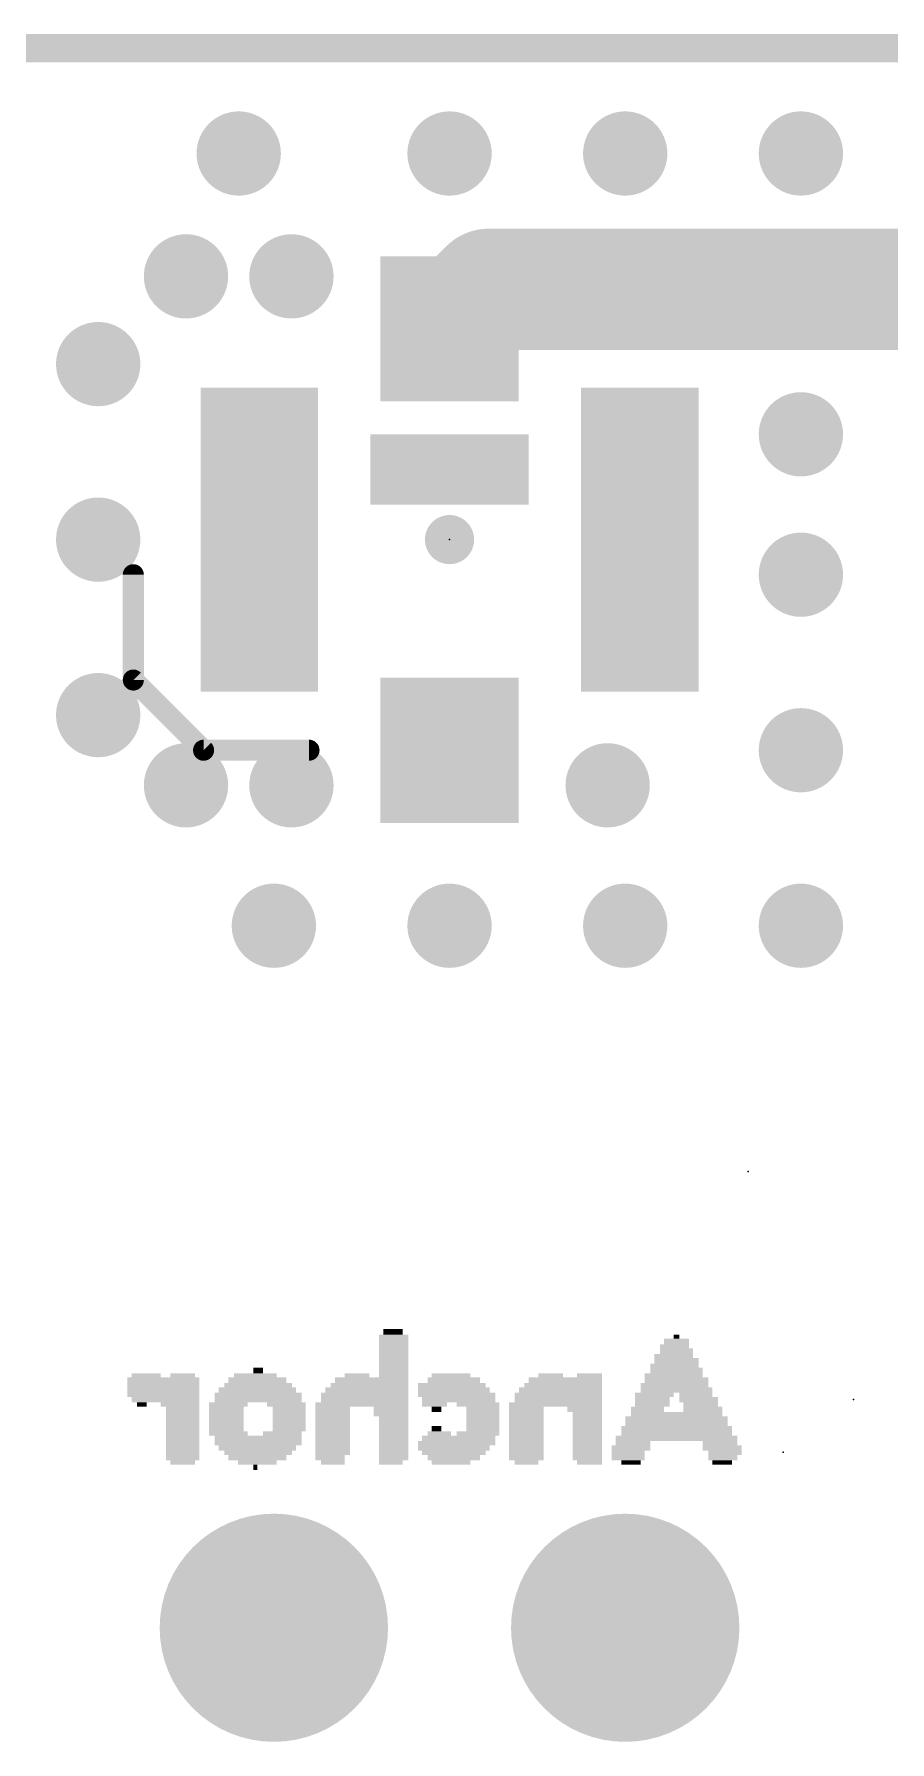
# Model space of a CAD drawing. Extents: x -17 to 166, y -13 to 51.
# Drawn here: x 31.29 to 37.47, y 23.3 to 35.66 of the extents above; entities that cross this region are included whole.
import ezdxf

# ---------------------------------------------------------------- set-up
doc = ezdxf.new("R2010")
doc.units = 0
for name, color, linetype in [('1', 12, 'CONTINUOUS'), ('16', 132, 'CONTINUOUS'), ('18', 110, 'CONTINUOUS'), ('20', 31, 'CONTINUOUS'), ('21', 41, 'CONTINUOUS'), ('22', 40, 'CONTINUOUS'), ('23', 53, 'CONTINUOUS'), ('24', 53, 'CONTINUOUS')]:
    doc.layers.add(name, color=color, linetype=linetype)

# ---------------------------------------------------------------- blocks, each defined once
blk = doc.blocks.new('RECT')
blk.add_solid([(-0.5, -0.5), (0.5, -0.5), (-0.5, 0.5), (0.5, 0.5)])
blk = doc.blocks.new('ROUNDV')
at = {"const_width": 0.5}
blk.add_lwpolyline([(0, -0.25, 1), (0, 0.25, 1), (0, -0.25)], format="xyb", dxfattribs=at)

msp = doc.modelspace()

# ---------------------------------------------------------------- linework, layer by layer
at = {"layer": '1'}
for points, const_width in [([(25.4, 35.56), (48.26, 35.56)], 0.2032), ([(34.29, 33.529), (34.576, 33.815)], 0.8788), ([(38.387, 33.815), (34.576, 33.815)], 0.8788)]:
    msp.add_lwpolyline(points, dxfattribs=dict(at, const_width=const_width))
at = {"layer": '1', "const_width": 0.4394}
for points in [[(34.576, 34.0347, 1), (34.576, 33.5953)], [(34.7314, 33.6596, 1), (34.4206, 33.9704)], [(34.1346, 33.6844, 1), (34.4454, 33.3736)]]:
    msp.add_lwpolyline(points, format="xyb", dxfattribs=at)
at = {"layer": '16', "const_width": 0.2032}
msp.add_lwpolyline([(25.4, 35.56), (48.26, 35.56)], dxfattribs=at)
at = {"layer": '20', "const_width": 0.2032}
msp.add_lwpolyline([(0, 35.56), (60.96, 35.56)], dxfattribs=at)
at = {"layer": '21'}
for points, const_width in [([(34.29, 31.9151, 1), (34.29, 32.0929, 1), (34.29, 31.9151)], 0.1778), ([(32.0421, 31.75, 1), (31.9659, 31.75)], 0.0762), ([(31.9659, 30.988, 1), (32.0421, 30.988)], 0.0762), ([(32.0309, 31.0149, 1), (31.9771, 30.9611)], 0.0762), ([(32.512, 30.5181, 1), (32.512, 30.4419)], 0.0762), ([(32.4851, 30.4531, 1), (32.5389, 30.5069)], 0.0762), ([(33.274, 30.4419, 1), (33.274, 30.5181)], 0.0762)]:
    msp.add_lwpolyline(points, format="xyb", dxfattribs=dict(at, const_width=const_width))
at = {"layer": '21', "const_width": 0.1524}
for points in [[(32.004, 30.988), (32.004, 31.75)], [(32.512, 30.48), (32.004, 30.988)], [(33.274, 30.48), (32.512, 30.48)]]:
    msp.add_lwpolyline(points, dxfattribs=at)
at = {"layer": '23'}
for p in [(34.29, 32.004), (36.449, 27.432), (36.703, 25.4)]:
    msp.add_point(p, dxfattribs=at)
at = {"layer": '24'}
msp.add_point((37.211, 25.781), dxfattribs=at)

# ---------------------------------------------------------------- block references
at = {"layer": '1', "xscale": 1.05, "rotation": 90}
for p in [(34.29, 33.529), (34.29, 30.479)]:
    msp.add_blockref('RECT', p, dxfattribs=at)
at = {"layer": '1', "xscale": 2.2, "yscale": 0.85, "rotation": 90}
for p in [(32.915, 32.004), (35.665, 32.004)]:
    msp.add_blockref('RECT', p, dxfattribs=at)
at = {"layer": '18'}
for p, xscale, yscale in [((32.766, 34.798), 0.6096, 0.6096), ((32.766, 34.798), 0.6096, 0.6096), ((34.29, 34.798), 0.6096, 0.6096), ((34.29, 34.798), 0.6096, 0.6096), ((35.56, 34.798), 0.6096, 0.6096), ((35.56, 34.798), 0.6096, 0.6096), ((36.83, 34.798), 0.6096, 0.6096), ((36.83, 34.798), 0.6096, 0.6096), ((32.385, 33.909), 0.6096, 0.6096), ((32.385, 33.909), 0.6096, 0.6096), ((33.147, 33.909), 0.6096, 0.6096), ((33.147, 33.909), 0.6096, 0.6096), ((31.75, 33.274), 0.6096, 0.6096), ((31.75, 33.274), 0.6096, 0.6096), ((36.83, 32.766), 0.6096, 0.6096), ((36.83, 32.766), 0.6096, 0.6096), ((31.75, 32.004), 0.6096, 0.6096), ((31.75, 32.004), 0.6096, 0.6096), ((36.83, 31.75), 0.6096, 0.6096), ((36.83, 31.75), 0.6096, 0.6096), ((31.75, 30.734), 0.6096, 0.6096), ((31.75, 30.734), 0.6096, 0.6096), ((36.83, 30.48), 0.6096, 0.6096), ((36.83, 30.48), 0.6096, 0.6096), ((32.385, 30.226), 0.6096, 0.6096), ((32.385, 30.226), 0.6096, 0.6096), ((33.147, 30.226), 0.6096, 0.6096), ((33.147, 30.226), 0.6096, 0.6096), ((35.433, 30.226), 0.6096, 0.6096), ((35.433, 30.226), 0.6096, 0.6096), ((33.02, 29.21), 0.6096, 0.6096), ((33.02, 29.21), 0.6096, 0.6096), ((34.29, 29.21), 0.6096, 0.6096), ((34.29, 29.21), 0.6096, 0.6096), ((35.56, 29.21), 0.6096, 0.6096), ((35.56, 29.21), 0.6096, 0.6096), ((36.83, 29.21), 0.6096, 0.6096), ((36.83, 29.21), 0.6096, 0.6096), ((33.02, 24.13), 1.651, 1.651), ((33.02, 24.13), 1.651, 1.651), ((35.56, 24.13), 1.651, 1.651), ((35.56, 24.13), 1.651, 1.651)]:
    msp.add_blockref('ROUNDV', p, dxfattribs=dict(at, xscale=xscale, yscale=yscale))
at = {"layer": '21', "xscale": 0.508, "yscale": 1.143, "rotation": 90}
msp.add_blockref('RECT', (34.29, 32.512), dxfattribs=at)
at = {"layer": '22', "rotation": 180}
for p, xscale, yscale in [((33.886, 26.236), 0.21, 0.03), ((33.886, 26.201), 0.21, 0.04), ((33.881, 26.271), 0.14, 0.04), ((35.931, 26.201), 0.18, 0.04), ((35.931, 26.236), 0.04, 0.03), ((33.886, 26.166), 0.21, 0.03), ((33.886, 26.131), 0.21, 0.04), ((33.886, 26.096), 0.21, 0.03), ((33.886, 26.061), 0.21, 0.04), ((35.911, 26.096), 0.28, 0.03), ((35.931, 26.061), 0.32, 0.04), ((35.916, 26.166), 0.21, 0.03), ((35.931, 26.131), 0.24, 0.04), ((32.096, 25.956), 0.21, 0.03), ((32.361, 25.956), 0.18, 0.03), ((32.886, 25.956), 0.31, 0.03), ((32.906, 25.991), 0.07, 0.04), ((33.621, 25.956), 0.18, 0.03), ((33.886, 26.026), 0.21, 0.03), ((33.886, 25.991), 0.21, 0.04), ((33.886, 25.956), 0.21, 0.03), ((34.301, 25.956), 0.28, 0.03), ((35.021, 25.956), 0.18, 0.03), ((35.301, 25.956), 0.18, 0.03), ((35.911, 25.956), 0.42, 0.03), ((35.916, 26.026), 0.35, 0.03), ((35.931, 25.991), 0.38, 0.04), ((32.221, 25.921), 0.52, 0.04), ((32.221, 25.886), 0.52, 0.03), ((32.221, 25.851), 0.52, 0.04), ((32.221, 25.816), 0.52, 0.03), ((32.906, 25.816), 0.63, 0.03), ((32.901, 25.851), 0.56, 0.04), ((32.906, 25.886), 0.49, 0.03), ((32.901, 25.921), 0.42, 0.04), ((33.676, 25.816), 0.63, 0.03), ((33.691, 25.851), 0.6, 0.04), ((33.711, 25.886), 0.56, 0.03), ((33.726, 25.921), 0.53, 0.04), ((34.306, 25.886), 0.49, 0.03), ((34.321, 25.851), 0.52, 0.04), ((34.341, 25.816), 0.56, 0.03), ((34.321, 25.921), 0.38, 0.04), ((35.076, 25.816), 0.63, 0.03), ((35.091, 25.851), 0.6, 0.04), ((35.111, 25.886), 0.56, 0.03), ((35.126, 25.921), 0.53, 0.04), ((35.771, 25.816), 0.28, 0.03), ((35.916, 25.886), 0.49, 0.03), ((35.931, 25.851), 0.52, 0.04), ((35.931, 25.921), 0.46, 0.04), ((36.071, 25.816), 0.24, 0.03), ((32.236, 25.781), 0.49, 0.04), ((32.066, 25.746), 0.07, 0.03), ((32.341, 25.746), 0.28, 0.03), ((32.361, 25.711), 0.24, 0.04), ((32.691, 25.746), 0.28, 0.03), ((32.676, 25.711), 0.25, 0.04), ((32.906, 25.781), 0.63, 0.04), ((33.111, 25.746), 0.28, 0.03), ((33.131, 25.711), 0.24, 0.04), ((33.656, 25.746), 0.67, 0.03), ((33.446, 25.711), 0.25, 0.04), ((33.676, 25.781), 0.63, 0.04), ((33.866, 25.711), 0.25, 0.04), ((34.356, 25.781), 0.53, 0.04), ((34.181, 25.746), 0.18, 0.03), ((34.196, 25.711), 0.07, 0.04), ((34.496, 25.746), 0.31, 0.03), ((34.531, 25.711), 0.24, 0.04), ((35.056, 25.746), 0.67, 0.03), ((34.846, 25.711), 0.25, 0.04), ((35.076, 25.781), 0.63, 0.04), ((35.266, 25.711), 0.25, 0.04), ((35.721, 25.711), 0.24, 0.04), ((35.756, 25.781), 0.25, 0.04), ((35.756, 25.746), 0.25, 0.03), ((36.091, 25.781), 0.28, 0.04), ((36.106, 25.746), 0.25, 0.03), ((36.121, 25.711), 0.28, 0.04), ((32.361, 25.676), 0.24, 0.03), ((32.361, 25.641), 0.24, 0.04), ((32.361, 25.606), 0.24, 0.03), ((32.361, 25.571), 0.24, 0.04), ((32.676, 25.676), 0.25, 0.03), ((32.676, 25.641), 0.25, 0.04), ((32.676, 25.606), 0.25, 0.03), ((32.676, 25.571), 0.25, 0.04), ((33.131, 25.676), 0.24, 0.03), ((33.131, 25.641), 0.24, 0.04), ((33.131, 25.606), 0.24, 0.03), ((33.131, 25.571), 0.24, 0.04), ((33.446, 25.676), 0.25, 0.03), ((33.446, 25.641), 0.25, 0.04), ((33.446, 25.606), 0.25, 0.03), ((33.446, 25.571), 0.25, 0.04), ((33.866, 25.676), 0.25, 0.03), ((33.886, 25.641), 0.21, 0.04), ((33.886, 25.606), 0.21, 0.03), ((33.886, 25.571), 0.21, 0.04), ((34.196, 25.571), 0.07, 0.04), ((34.531, 25.676), 0.24, 0.03), ((34.531, 25.641), 0.24, 0.04), ((34.531, 25.606), 0.24, 0.03), ((34.531, 25.571), 0.24, 0.04), ((34.846, 25.676), 0.25, 0.03), ((34.846, 25.641), 0.25, 0.04), ((34.846, 25.606), 0.25, 0.03), ((34.846, 25.571), 0.25, 0.04), ((35.286, 25.676), 0.21, 0.03), ((35.286, 25.641), 0.21, 0.04), ((35.286, 25.606), 0.21, 0.03), ((35.286, 25.571), 0.21, 0.04), ((35.931, 25.571), 0.8, 0.04), ((35.931, 25.641), 0.74, 0.04), ((35.931, 25.606), 0.74, 0.03), ((35.931, 25.676), 0.66, 0.03), ((32.361, 25.536), 0.24, 0.03), ((32.361, 25.501), 0.24, 0.04), ((32.361, 25.466), 0.24, 0.03), ((32.691, 25.536), 0.28, 0.03), ((32.906, 25.501), 0.63, 0.04), ((32.906, 25.466), 0.63, 0.03), ((33.081, 25.536), 0.28, 0.03), ((33.446, 25.536), 0.25, 0.03), ((33.446, 25.501), 0.25, 0.04), ((33.446, 25.466), 0.25, 0.03), ((33.886, 25.536), 0.21, 0.03), ((33.886, 25.501), 0.21, 0.04), ((33.886, 25.466), 0.21, 0.03), ((34.341, 25.466), 0.56, 0.03), ((34.356, 25.501), 0.53, 0.04), ((34.216, 25.536), 0.17, 0.03), ((34.496, 25.536), 0.31, 0.03), ((34.846, 25.536), 0.25, 0.03), ((34.846, 25.501), 0.25, 0.04), ((34.846, 25.466), 0.25, 0.03), ((35.286, 25.536), 0.21, 0.03), ((35.286, 25.501), 0.21, 0.04), ((35.286, 25.466), 0.21, 0.03), ((35.931, 25.501), 0.88, 0.04), ((35.616, 25.466), 0.25, 0.03), ((35.931, 25.536), 0.8, 0.03), ((36.246, 25.466), 0.25, 0.03), ((32.361, 25.431), 0.24, 0.04), ((32.361, 25.396), 0.24, 0.03), ((32.361, 25.361), 0.24, 0.04), ((32.361, 25.326), 0.18, 0.03), ((32.901, 25.431), 0.56, 0.04), ((32.906, 25.396), 0.49, 0.03), ((32.901, 25.361), 0.42, 0.04), ((32.901, 25.326), 0.28, 0.03), ((33.446, 25.431), 0.25, 0.04), ((33.446, 25.396), 0.25, 0.03), ((33.426, 25.361), 0.21, 0.04), ((33.446, 25.326), 0.17, 0.03), ((33.886, 25.431), 0.21, 0.04), ((33.886, 25.396), 0.21, 0.03), ((33.886, 25.361), 0.21, 0.04), ((33.866, 25.326), 0.17, 0.03), ((34.321, 25.431), 0.52, 0.04), ((34.321, 25.396), 0.46, 0.03), ((34.321, 25.361), 0.38, 0.04), ((34.301, 25.326), 0.28, 0.03), ((34.846, 25.431), 0.25, 0.04), ((34.846, 25.396), 0.25, 0.03), ((34.846, 25.361), 0.25, 0.04), ((34.846, 25.326), 0.17, 0.03), ((35.286, 25.431), 0.21, 0.04), ((35.286, 25.396), 0.21, 0.03), ((35.286, 25.361), 0.21, 0.04), ((35.301, 25.326), 0.18, 0.03), ((35.601, 25.431), 0.28, 0.04), ((35.581, 25.396), 0.24, 0.03), ((35.581, 25.361), 0.24, 0.04), ((35.601, 25.326), 0.14, 0.03), ((36.261, 25.431), 0.28, 0.04), ((36.281, 25.396), 0.24, 0.03), ((36.266, 25.361), 0.21, 0.04), ((36.261, 25.326), 0.14, 0.03), ((32.886, 25.291), 0.03, 0.04)]:
    msp.add_blockref('RECT', p, dxfattribs=dict(at, xscale=xscale, yscale=yscale))

doc.saveas('drawing.dxf')
